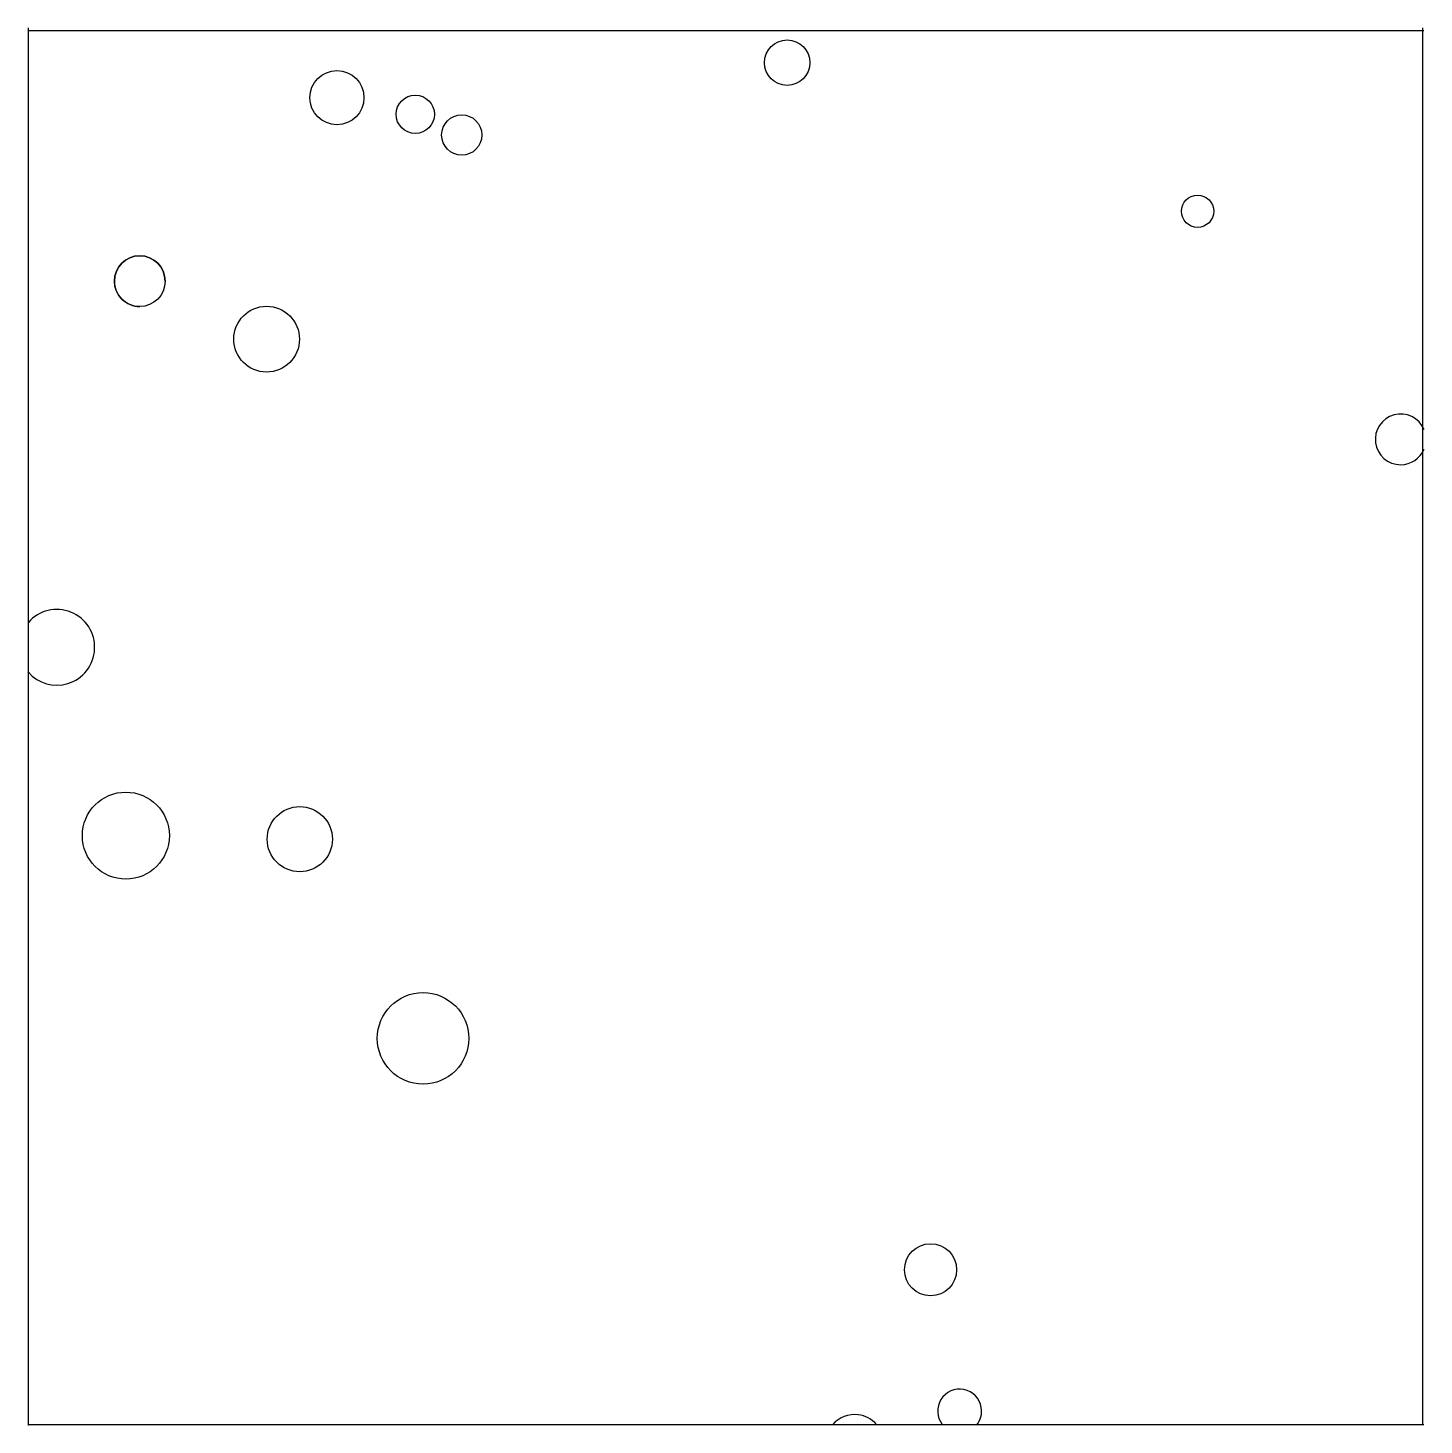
# Model space of a CAD drawing. Extents: x 7.049 to 8.034, y 1.566 to 2.551.
import ezdxf

# ---------------------------------------------------------------- set-up
doc = ezdxf.new("R2010")
doc.units = 0
doc.layers.add('LAYER1', color=7, linetype='CONTINUOUS')
doc.layers.add('LAYER12', color=5, linetype='CONTINUOUS')

msp = doc.modelspace()

# ---------------------------------------------------------------- linework, layer by layer
at = {"layer": 'LAYER1', "color": 7, "linetype": 'CONTINUOUS'}
for centre, radius in [((7.5847, 2.5266), 0.016), ((7.267, 2.5019), 0.0191), ((7.3223, 2.4902), 0.0135), ((7.3551, 2.4756), 0.0142), ((7.8743, 2.4218), 0.0114), ((7.1279, 2.3725), 0.0179), ((7.2174, 2.3316), 0.0232), ((7.1181, 1.9814), 0.0307), ((7.2408, 1.9789), 0.023), ((7.3278, 1.8384), 0.0323), ((7.6859, 1.6752), 0.0184)]:
    msp.add_circle(centre, radius, dxfattribs=at)
for centre, radius, start, end in [((7.1279, 2.3725), 0.0179, 90, 180), ((7.1279, 2.3725), 0.0179, 0, 90), ((7.1279, 2.3725), 0.0179, 180, -89.9435), ((8.0176, 2.2609), 0.0179, 22.8407, -89.942), ((8.0176, 2.2609), 0.0179, -89.942, -22.8409), ((7.0694, 2.1142), 0.0267, -73.2414, 138.7295), ((7.0694, 2.1142), 0.0267, -139.7605, -138.7293), ((7.0694, 2.1142), 0.0267, -138.7297, -73.2408), ((7.7064, 1.5755), 0.0155, 9.536, -142.5653), ((7.7064, 1.5755), 0.0155, -39.4144, 9.5354), ((7.6323, 1.5525), 0.0206, 82.9356, 138.5995), ((7.6323, 1.5525), 0.0206, 41.3997, 82.9358), ((7.6323, 1.5525), 0.0206, 138.5995, 140.1482), ((7.7064, 1.5755), 0.0155, -142.5652, -140.5871)]:
    msp.add_arc(centre, radius, start, end, dxfattribs=at)
at = {"layer": 'LAYER12', "color": 5, "linetype": 'CONTINUOUS'}
for points in [[(7.049, 2.5494), (7.0493, 2.5494)], [(7.0493, 2.5491), (7.0493, 2.5511)], [(7.0493, 2.5494), (7.053, 2.5494)], [(7.0493, 2.3725), (7.0493, 2.5491)], [(7.053, 2.5494), (7.1279, 2.5494)], [(7.1279, 2.5494), (8.034, 2.5494)], [(8.033, 2.5511), (8.033, 1.5661)], [(7.0493, 1.5661), (7.0493, 2.3725)], [(7.049, 1.5657), (7.0493, 1.5657)], [(7.0493, 1.5657), (7.049, 1.5657)], [(7.0493, 1.5657), (7.0493, 1.5661)], [(7.0531, 1.5657), (7.0493, 1.5657)], [(8.033, 1.5657), (7.0531, 1.5657)], [(8.033, 1.5661), (8.033, 1.5657)], [(8.034, 1.5657), (8.033, 1.5657)]]:
    msp.add_lwpolyline(points, dxfattribs=at)

doc.saveas('drawing.dxf')
